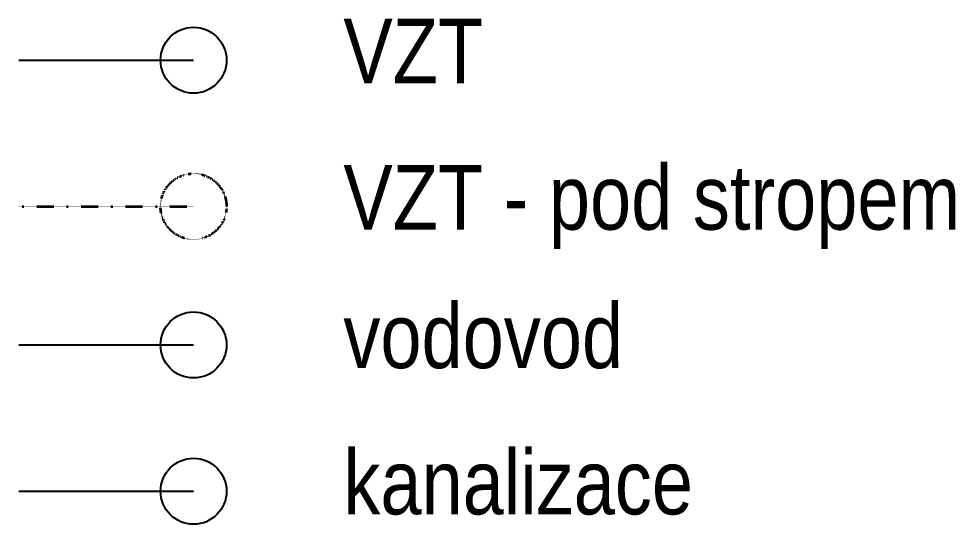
# Model space of a CAD drawing. Header units: millimetres. Extents: x -8379 to 45022, y 54514 to 72403.
# Drawn here: x 37772 to 45022, y 64544 to 68454 of the extents above; entities that cross this region are included whole.
import ezdxf

# ---------------------------------------------------------------- set-up
doc = ezdxf.new("R2010")
doc.units = ezdxf.units.MM
doc.linetypes.add('HA_DashDot_10mm-S3mm', pattern=[500, 200, -150, 0, -150])
doc.layers.add('_koo upravy', color=1, linetype='Continuous')
doc.layers.add('_VZT', color=3, linetype='Continuous', lineweight=35)
doc.styles.add('$0$GENERATED_STYLE_1', font='ARIALN.TTF')

msp = doc.modelspace()

# ---------------------------------------------------------------- linework, layer by layer
at = {"layer": '_koo upravy', "color": 3}
msp.add_lwpolyline([(37772.4, 68133.2), (39125.7, 68133.2)], dxfattribs=at)
at = {"layer": '_koo upravy', "color": 5}
msp.add_lwpolyline([(37772.4, 65930.8), (39125.7, 65930.8)], dxfattribs=at)
at = {"layer": '_koo upravy', "color": 34}
msp.add_lwpolyline([(37772.4, 64799.4), (39125.7, 64799.4)], dxfattribs=at)
at = {"layer": '_koo upravy', "color": 3}
msp.add_circle((39125.7, 68133.2), 255.2, dxfattribs=at)
at = {"layer": '_koo upravy', "color": 5}
msp.add_circle((39125.7, 65930.8), 255.2, dxfattribs=at)
at = {"layer": '_koo upravy', "color": 34}
msp.add_circle((39125.7, 64799.4), 255.2, dxfattribs=at)
at = {"layer": '_VZT', "linetype": 'HA_DashDot_10mm-S3mm', "ltscale": 0.005}
msp.add_lwpolyline([(37772.4, 67001.8), (39125.7, 67001.8)], dxfattribs=at)
msp.add_circle((39125.7, 67001.8), 255.2, dxfattribs=at)

# ---------------------------------------------------------------- texts
at = {"layer": '_koo upravy', "color": 7, "style": '$0$GENERATED_STYLE_1'}
for s, p in [('VZT', (40285.7, 67954.2)), ('VZT - pod stropem', (40285.7, 66822.8)), ('vodovod', (40285.7, 65751.8)), ('kanalizace', (40285.7, 64620.4))]:
    msp.add_text(s, height=500, dxfattribs=at).set_placement(p)

doc.saveas('drawing.dxf')
